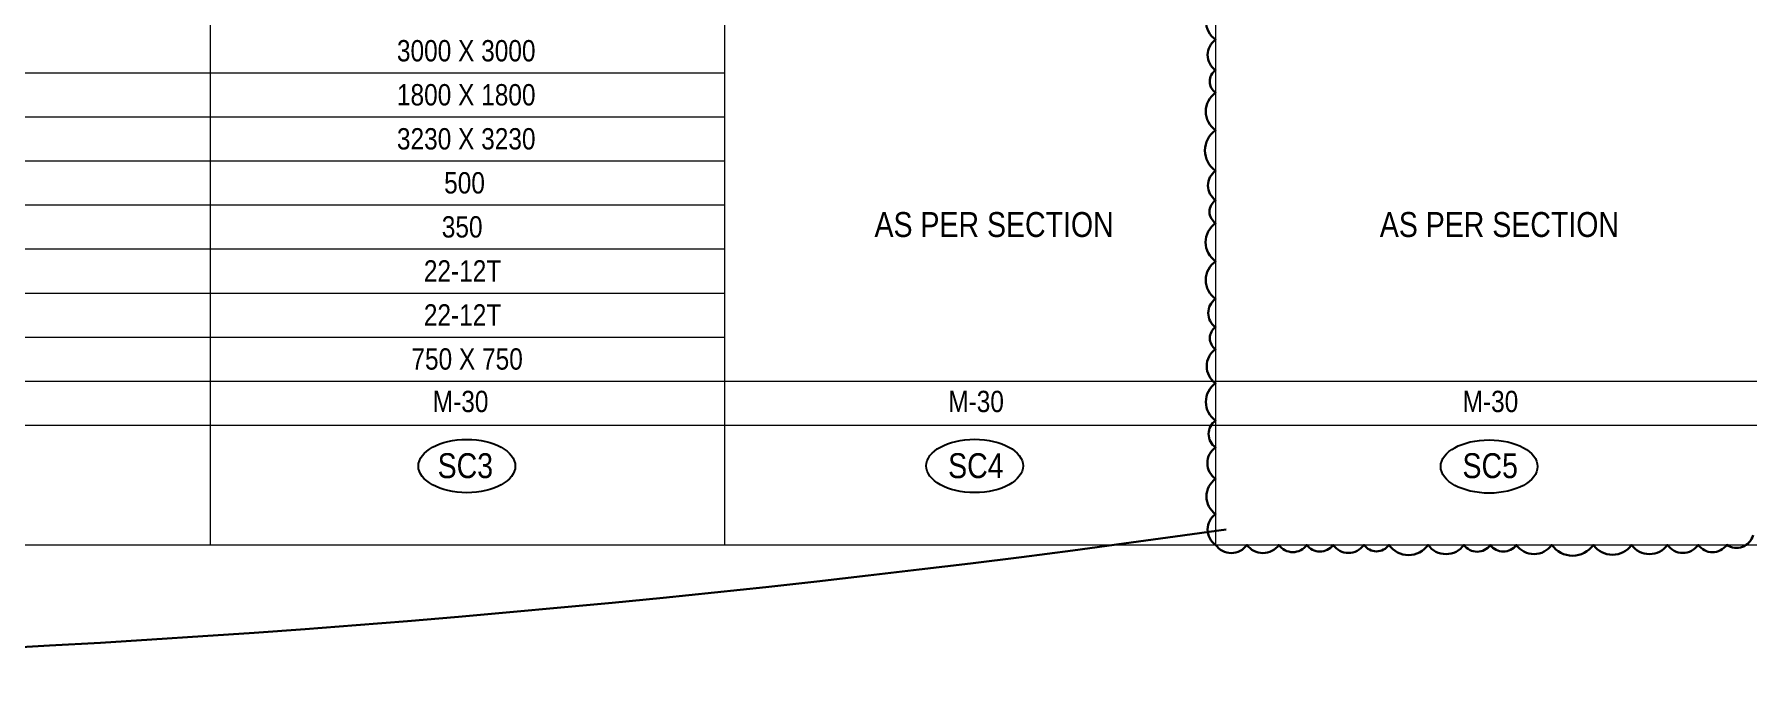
# Model space of a CAD drawing. Header units: millimetres. Extents: x 1112055 to 3390982, y -148532 to 766891.
# Drawn here: x 2105441 to 2129538, y 238185 to 247074 of the extents above; entities that cross this region are included whole.
import ezdxf
from ezdxf.enums import TextEntityAlignment as Align

# ---------------------------------------------------------------- set-up
doc = ezdxf.new("R2010")
doc.units = ezdxf.units.MM
doc.layers.add('B COLSCH', color=204, linetype='Continuous', lineweight=20)
doc.layers.add('B TEXT', color=7, linetype='Continuous')
doc.styles.add('SWINC', font='swissc.ttf')

msp = doc.modelspace()

# ---------------------------------------------------------------- linework, layer by layer
at = {"color": 2, "lineweight": 30}
msp.add_lwpolyline([(2129613.8, 240034.6, -0.5205671), (2129242.3, 239898.1, -0.5205671), (2128841.6, 239898.1, -0.5205671), (2128406.8, 239898.1, -0.5205671), (2127904.4, 239898.1, -0.5205671), (2127367.3, 239898.1, -0.5205671), (2126782.1, 239898.1, -0.5205671), (2126282.1, 239898.1, -0.5205671), (2125918.5, 239898.1, -0.5205671), (2125545.9, 239898.1, -0.5205671), (2125043.1, 239898.1, -0.5205671), (2124491.8, 239898.1, -0.5205671), (2124140.8, 239898.1, -0.5205671), (2123704.8, 239898.1, -0.5205671), (2123337.1, 239898.1, -0.5205671), (2122943.2, 239898.1, -0.5205671), (2122495.6, 239898.1, -0.5205671), (2122053.6, 239898.1, -0.5205671), (2122053.6, 240329.8, -0.5205671), (2122053.6, 240825.2, -0.5205671), (2122053.6, 241268, -0.5205671), (2122053.6, 241644.6, -0.5205671), (2122053.6, 242168.9, -0.5205671), (2122053.6, 242648.2, -0.5205671), (2122053.6, 242957.7, -0.5205671), (2122053.6, 243354.3, -0.5205671), (2122053.6, 243883.5, -0.5205671), (2122053.6, 244418.3, -0.5205671), (2122053.6, 244742.3, -0.5205671), (2122053.6, 245154.4, -0.5205671), (2122053.6, 245725.6, -0.5205671), (2122053.6, 246253, -0.5205671), (2122053.6, 246570.3, -0.5205671), (2122053.6, 246997.8, -0.5205671), (2122053.6, 247517.7, -0.5205671)], format="xyb", dxfattribs=at)
msp.add_arc((2094904.1, 432360.2), 194175.1, 224.19202, 278.08245, dxfattribs=at)
at = {"layer": 'B COLSCH', "color": 250, "lineweight": 0}
for p, q in [((2107913.1, 296589.8), (2107913.1, 239898.1)), ((2115146.7, 296589.8), (2115146.7, 239898.1)), ((2122053.6, 296589.8), (2122053.6, 239898.1)), ((2088785.4, 246531.9), (2115146.7, 246531.9)), ((2088785.4, 245913), (2115146.7, 245913)), ((2088785.4, 245294.2), (2115146.7, 245294.2)), ((2088785.4, 244675.3), (2115146.7, 244675.3)), ((2088785.4, 244056.4), (2115146.7, 244056.4)), ((2088785.4, 243437.6), (2115146.7, 243437.6)), ((2088785.4, 242818.7), (2115146.7, 242818.7)), ((2088785.4, 242199.8), (2230883.4, 242199.8)), ((2088785.4, 241581), (2230883.4, 241581)), ((2088785.4, 239898.1), (2230883.4, 239898.1))]:
    msp.add_line(p, q, dxfattribs=at)
at = {"layer": 'B TEXT', "color": 250}
for centre in [(2111524.5, 241005.3), (2118665.3, 241007.1), (2125901, 240998.8)]:
    msp.add_ellipse(centre, major_axis=(681.3, 0), ratio=0.5492639, dxfattribs=at)

# ---------------------------------------------------------------- texts
at = {"layer": 'B TEXT', "style": 'SWINC'}
for s, p in [('3000 X 3000', (2110541.1, 246602.6)), ('1800 X 1800', (2110541.1, 245983.8)), ('3230 X 3230', (2110541.1, 245364.9)), ('500', (2111205, 244746.1)), ('350', (2111171.9, 244127.2)), ('22-12T', (2110919.7, 243508.3)), ('22-12T', (2110919.7, 242889.5)), ('750 X 750', (2110744.6, 242270.6)), ('M-30', (2111045.2, 241673.3)), ('M-30', (2118294.2, 241673.3)), ('M-30', (2125527.8, 241673.3))]:
    msp.add_text(s, height=300, dxfattribs=at).set_placement(p, align=Align.BOTTOM_LEFT)
at = {"layer": 'B TEXT', "color": 6, "style": 'SWINC'}
for s, p in [('AS PER SECTION', (2117257.6, 244225.3)), ('AS PER SECTION', (2124363.7, 244225.3)), ('SC3', (2111113.5, 240835.8)), ('SC4', (2118292.8, 240835.8)), ('SC5', (2125526.4, 240835.8))]:
    msp.add_text(s, height=350, dxfattribs=at).set_placement(p)

doc.saveas('drawing.dxf')
